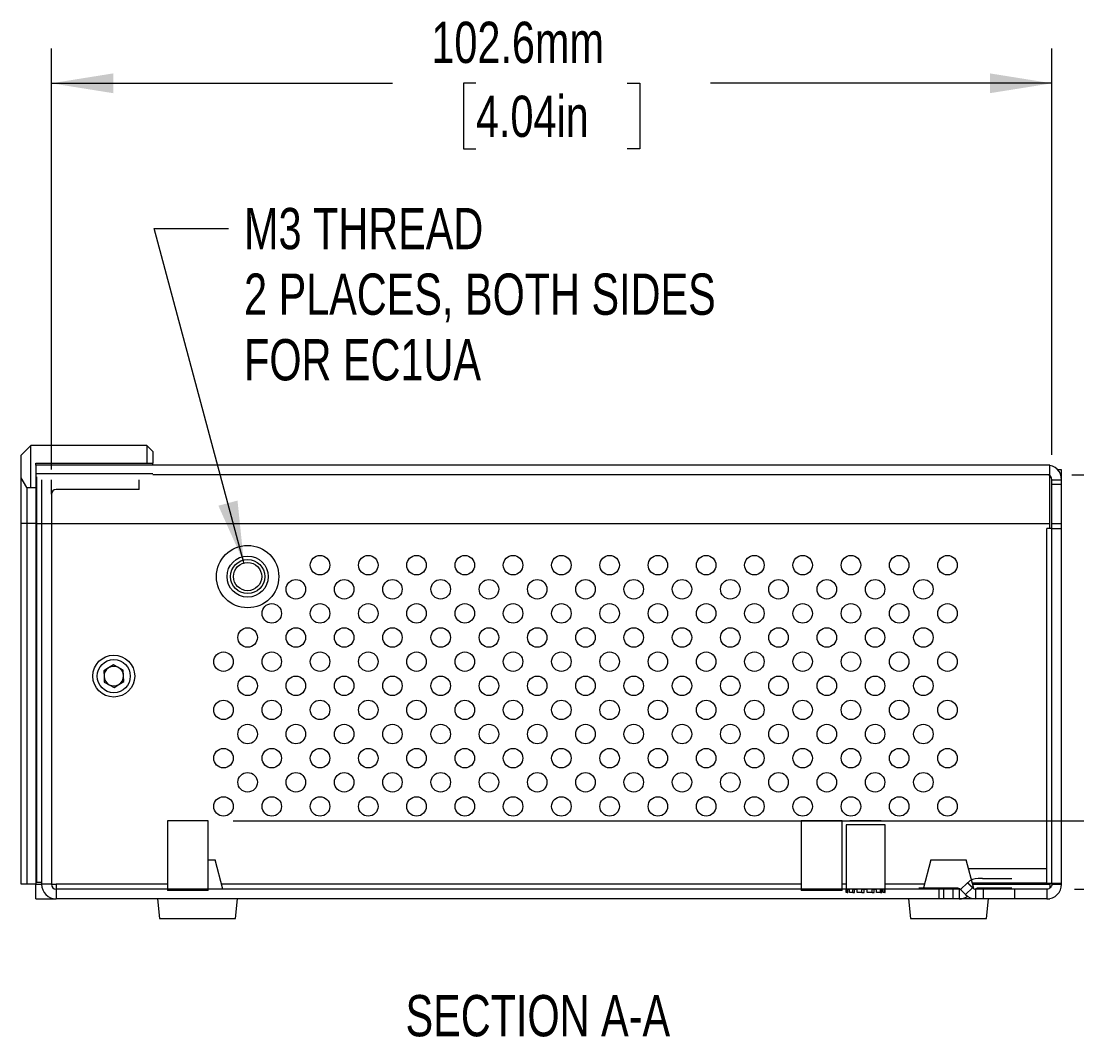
# Model space of a CAD drawing. Header units: millimetres. Extents: x 2 to 278, y 1 to 215.
# Drawn here: x 179 to 233.1, y 53.3 to 105.4 of the extents above; entities that cross this region are included whole.
import ezdxf

# ---------------------------------------------------------------- set-up
doc = ezdxf.new("R2010")
doc.units = ezdxf.units.MM
doc.styles.add('SLDTEXTSTYLE0', font='TXT', dxfattribs={"width": 0.75})
doc.dimstyles.new('SLDDIMSTYLE0', dxfattribs={"dimtxt": 2.116667, "dimasz": 3.175, "dimexe": 0, "dimexo": 0.0625, "dimgap": 0.529167, "dimtad": 0, "dimtih": 1, "dimtoh": 1, "dimdec": 1, "dimlfac": 2, "dimrnd": 1e-09, "dimzin": 12, "dimdsep": 46, "dimtxsty": 'SLDTEXTSTYLE0', "dimsah": 1, "dimcen": 0.09, "dimadec": 0, "dimazin": 3, "dimtfac": 1, "dimtdec": 1, "dimtofl": 0, "dimtmove": 0, "dimatfit": 3, "dimfxl": 1, "dimfrac": 2, "dimtolj": 1, "dimtzin": 12, "dimarcsym": 0})
doc.dimstyles.new('SLDDIMSTYLE2', dxfattribs={"dimtxt": 2.116667, "dimasz": 3.175, "dimexe": 0, "dimexo": 0.0625, "dimgap": 0.529167, "dimtad": 0, "dimtih": 1, "dimtoh": 1, "dimdec": 1, "dimlfac": 2, "dimrnd": 1e-09, "dimzin": 12, "dimdsep": 46, "dimtxsty": 'SLDTEXTSTYLE0', "dimsah": 1, "dimcen": 0, "dimadec": 0, "dimazin": 3, "dimtfac": 1, "dimtdec": 1, "dimtofl": 0, "dimtmove": 0, "dimatfit": 3, "dimfxl": 1, "dimfrac": 2, "dimtolj": 1, "dimtzin": 12, "dimarcsym": 0})
doc.dimstyles.new('SLDDIMSTYLE3', dxfattribs={"dimtxt": 2.116667, "dimasz": 3.175, "dimexe": 0, "dimexo": 0.0625, "dimgap": 0.529167, "dimtad": 0, "dimtih": 1, "dimtoh": 1, "dimdec": 1, "dimlfac": 2, "dimrnd": 1e-09, "dimzin": 12, "dimdsep": 46, "dimtxsty": 'SLDTEXTSTYLE0', "dimsah": 1, "dimcen": 0.09, "dimadec": 0, "dimazin": 3, "dimtfac": 1, "dimtdec": 1, "dimtmove": 0, "dimatfit": 0, "dimfxl": 1, "dimfrac": 2, "dimtolj": 1, "dimtzin": 12, "dimarcsym": 0})

# ---------------------------------------------------------------- blocks, each defined once
blk = doc.blocks.new('_D_4')
at = {"color": 7, "linetype": 'Continuous', "lineweight": 0}
for p, q in [((190.429, 77.574), (185.831, 94.734)), ((185.831, 94.734), (189.641, 94.734))]:
    blk.add_line(p, q, dxfattribs=at)
at = {"color": 7, "linetype": 'Continuous', "lineweight": 18}
blk.add_solid([(190.429, 77.574), (190.098, 80.773), (189.116, 80.51)], dxfattribs=at)
at = {"color": 7, "linetype": 'Continuous', "lineweight": 18, "attachment_point": 1, "style": 'SLDTEXTSTYLE0'}
for s, insert, char_height in [('M3 THREAD', (190.434, 95.78), 2.1167), ('2 PLACES, BOTH SIDES', (190.434, 92.417), 2.11667), ('FOR EC1UA', (190.434, 89.054), 2.1167)]:
    blk.add_mtext(s, dxfattribs=dict(at, insert=insert, char_height=char_height))
blk = doc.blocks.new('_D_5')
at = {"color": 7, "linetype": 'Continuous', "lineweight": 0}
for p, q in [((242.352, 82.095), (242.352, 88.445)), ((232.872, 82.095), (244.13, 82.095)), ((238.473, 73.22), (237.83, 73.22)), ((237.83, 73.22), (237.83, 69.857)), ((246.231, 73.22), (246.874, 73.22)), ((246.874, 73.22), (246.874, 69.857)), ((237.83, 69.857), (238.473, 69.857)), ((246.874, 69.857), (246.231, 69.857)), ((189.869, 64.345), (244.13, 64.345)), ((242.352, 64.345), (242.352, 57.995))]:
    blk.add_line(p, q, dxfattribs=at)
at = {"color": 7, "linetype": 'Continuous', "lineweight": 18}
for points in [[(242.352, 82.095), (242.86, 85.27), (241.844, 85.27)], [(242.352, 64.345), (241.844, 61.17), (242.86, 61.17)]]:
    blk.add_solid(points, dxfattribs=at)
at = {"color": 7, "linetype": 'Continuous', "lineweight": 18, "char_height": 2.1167, "attachment_point": 1, "style": 'SLDTEXTSTYLE0'}
for s, insert in [('35.5mm', (236.97, 76.377)), ('1.40in', (238.473, 72.585))]:
    blk.add_mtext(s, dxfattribs=dict(at, insert=insert))
blk = doc.blocks.new('_D_6')
at = {"color": 7, "linetype": 'Continuous', "lineweight": 0}
for p, q in [((232.872, 82.095), (262.13, 82.095)), ((260.352, 82.095), (260.352, 75.262)), ((256.473, 71.47), (255.83, 71.47)), ((255.83, 71.47), (255.83, 68.107)), ((264.231, 71.47), (264.874, 71.47)), ((264.874, 71.47), (264.874, 68.107)), ((255.83, 68.107), (256.473, 68.107)), ((260.352, 60.845), (260.352, 67.677)), ((264.874, 68.107), (264.231, 68.107)), ((233.022, 60.845), (241.082, 60.845)), ((243.622, 60.845), (262.13, 60.845))]:
    blk.add_line(p, q, dxfattribs=at)
at = {"color": 7, "linetype": 'Continuous', "lineweight": 18}
for points in [[(260.352, 82.095), (259.844, 78.92), (260.86, 78.92)], [(260.352, 60.845), (260.86, 64.02), (259.844, 64.02)]]:
    blk.add_solid(points, dxfattribs=at)
at = {"color": 7, "linetype": 'Continuous', "lineweight": 18, "char_height": 2.1167, "attachment_point": 1, "style": 'SLDTEXTSTYLE0'}
for s, insert in [('42.5mm', (254.97, 74.627)), ('1.67in', (256.473, 70.835))]:
    blk.add_mtext(s, dxfattribs=dict(at, insert=insert))
blk = doc.blocks.new('_D_7')
at = {"color": 7, "linetype": 'Continuous', "lineweight": 0}
for p, q in [((180.552, 82.365), (180.552, 103.951)), ((231.852, 83.115), (231.852, 103.951)), ((180.552, 102.173), (198.049, 102.173)), ((202.323, 102.173), (201.68, 102.173)), ((201.68, 102.173), (201.68, 98.809)), ((210.081, 102.173), (210.724, 102.173)), ((210.724, 102.173), (210.724, 98.809)), ((231.852, 102.173), (214.355, 102.173)), ((201.68, 98.809), (202.323, 98.809)), ((210.724, 98.809), (210.081, 98.809))]:
    blk.add_line(p, q, dxfattribs=at)
at = {"color": 7, "linetype": 'Continuous', "lineweight": 18}
for points in [[(180.552, 102.173), (183.727, 101.665), (183.727, 102.681)], [(231.852, 102.173), (228.677, 102.681), (228.677, 101.665)]]:
    blk.add_solid(points, dxfattribs=at)
at = {"color": 7, "linetype": 'Continuous', "lineweight": 18, "char_height": 2.1167, "attachment_point": 1, "style": 'SLDTEXTSTYLE0'}
for s, insert in [('102.6mm', (200.038, 105.33)), ('4.04in', (202.323, 101.538))]:
    blk.add_mtext(s, dxfattribs=dict(at, insert=insert))

msp = doc.modelspace()

# ---------------------------------------------------------------- linework, layer by layer
at = {"color": 7, "linetype": 'Continuous', "lineweight": 18}
for p, q in [((179.002, 83.095), (179.502, 83.595)), ((185.452, 83.595), (179.502, 83.595)), ((179.502, 81.445), (179.502, 83.595)), ((185.452, 83.595), (185.752, 83.295)), ((185.452, 83.595), (185.452, 82.695)), ((179.002, 81.945), (179.002, 83.095)), ((185.752, 83.295), (185.752, 82.695)), ((179.752, 82.695), (185.752, 82.695)), ((179.752, 82.595), (179.752, 82.695)), ((231.602, 82.595), (179.752, 82.595)), ((179.752, 82.595), (179.752, 81.445)), ((185.752, 82.595), (185.752, 82.695)), ((231.752, 82.595), (231.602, 82.595)), ((231.752, 82.58), (231.752, 82.595)), ((231.752, 82.095), (231.752, 82.58)), ((232.352, 82.345), (232.161, 82.345)), ((232.352, 81.845), (232.352, 82.345)), ((179.291, 81.445), (179.002, 81.945)), ((179.002, 79.595), (179.002, 81.945)), ((185.752, 82.145), (179.752, 82.145)), ((179.802, 61.195), (179.802, 81.995)), ((180.052, 81.832), (180.052, 81.095)), ((180.552, 81.095), (180.552, 81.832)), ((185.052, 81.345), (185.052, 81.845)), ((231.602, 82.095), (185.752, 82.095)), ((231.752, 82.095), (231.602, 82.095)), ((231.752, 79.595), (231.752, 82.045)), ((231.852, 61.095), (231.852, 81.845)), ((231.852, 81.845), (232.352, 81.845)), ((232.352, 61.095), (232.352, 81.845)), ((179.291, 81.445), (179.752, 81.445)), ((179.291, 81.445), (179.291, 79.595)), ((179.752, 81.445), (179.752, 79.595)), ((185.052, 81.345), (180.802, 81.345)), ((232.352, 81.595), (231.852, 81.595)), ((180.052, 81.095), (180.052, 61.095)), ((180.552, 81.095), (180.552, 61.095)), ((179.002, 61.095), (179.002, 79.595)), ((179.291, 79.595), (179.002, 79.595)), ((179.752, 79.595), (179.291, 79.595)), ((179.291, 79.595), (179.291, 61.095)), ((179.752, 79.595), (179.752, 61.095)), ((179.752, 79.595), (231.752, 79.595)), ((231.752, 79.345), (231.752, 79.595)), ((231.852, 79.595), (232.352, 79.595)), ((231.852, 79.345), (231.602, 79.345)), ((231.602, 61.895), (231.602, 79.345)), ((231.852, 79.345), (232.352, 79.345)), ((183.488, 72.195), (183.243, 72.042)), ((183.243, 72.042), (183.252, 71.754)), ((183.734, 72.347), (183.488, 72.195)), ((183.988, 72.21), (183.734, 72.347)), ((184.243, 72.074), (183.988, 72.21)), ((184.252, 71.786), (184.243, 72.074)), ((183.252, 71.754), (183.261, 71.465)), ((183.261, 71.465), (183.516, 71.329)), ((184.016, 71.345), (184.261, 71.497)), ((184.261, 71.497), (184.252, 71.786)), ((183.516, 71.329), (183.77, 71.193)), ((183.77, 71.193), (184.016, 71.345)), ((186.504, 64.345), (186.504, 60.774)), ((188.599, 64.345), (186.504, 64.345)), ((188.599, 60.774), (188.599, 64.345)), ((219.004, 64.345), (219.004, 60.774)), ((221.099, 64.345), (219.004, 64.345)), ((221.099, 60.774), (221.099, 64.345)), ((221.302, 64.15), (221.302, 60.825)), ((223.302, 64.15), (221.302, 64.15)), ((223.107, 64.345), (221.497, 64.345)), ((223.302, 60.825), (223.302, 64.15)), ((188.599, 62.345), (188.952, 62.345)), ((189.352, 60.845), (188.952, 62.345)), ((225.652, 62.345), (225.252, 60.845)), ((225.652, 62.345), (227.452, 62.345)), ((227.845, 60.87), (227.452, 62.345)), ((231.602, 61.895), (227.572, 61.895)), ((231.602, 61.645), (231.602, 61.895)), ((179.802, 61.195), (180.052, 61.195)), ((227.168, 60.822), (227.522, 61.175)), ((227.522, 61.175), (227.779, 60.918)), ((227.539, 61.175), (227.531, 61.166)), ((227.539, 61.175), (227.843, 60.871)), ((228.302, 61.395), (228.07, 61.395)), ((228.302, 61.395), (229.802, 61.395)), ((231.602, 61.145), (231.602, 61.645)), ((179.291, 61.095), (179.002, 61.095)), ((179.752, 61.095), (179.291, 61.095)), ((179.752, 60.345), (179.752, 61.095)), ((180.552, 61.095), (180.052, 61.095)), ((186.504, 61.095), (180.802, 61.095)), ((180.802, 61.095), (180.802, 60.845)), ((222.802, 60.845), (180.802, 60.845)), ((180.802, 60.845), (180.802, 60.345)), ((188.599, 60.774), (186.504, 60.774)), ((219.004, 61.095), (189.285, 61.095)), ((221.099, 60.774), (219.004, 60.774)), ((221.302, 61.095), (221.099, 61.095)), ((221.305, 60.825), (221.302, 60.825)), ((221.305, 60.675), (221.305, 60.825)), ((221.358, 60.675), (221.305, 60.675)), ((221.358, 60.675), (221.358, 60.825)), ((221.476, 60.825), (221.358, 60.825)), ((221.358, 60.675), (221.401, 60.675)), ((221.401, 60.675), (221.401, 60.825)), ((221.476, 60.675), (221.476, 60.825)), ((221.65, 60.675), (221.476, 60.675)), ((221.65, 60.675), (221.65, 60.825)), ((221.869, 60.825), (221.65, 60.825)), ((221.65, 60.675), (221.738, 60.675)), ((221.738, 60.675), (221.738, 60.825)), ((221.869, 60.675), (221.869, 60.825)), ((222.117, 60.675), (221.869, 60.675)), ((222.117, 60.675), (222.117, 60.825)), ((222.378, 60.825), (222.117, 60.825)), ((222.117, 60.675), (222.226, 60.675)), ((222.226, 60.675), (222.226, 60.825)), ((222.378, 60.675), (222.378, 60.825)), ((222.633, 60.675), (222.378, 60.675)), ((222.633, 60.675), (222.633, 60.825)), ((222.866, 60.825), (222.633, 60.825)), ((222.633, 60.675), (222.735, 60.675)), ((222.735, 60.675), (222.735, 60.825)), ((226.802, 60.845), (222.802, 60.845)), ((222.866, 60.675), (222.866, 60.825)), ((223.061, 60.675), (222.866, 60.675)), ((223.061, 60.675), (223.061, 60.825)), ((223.203, 60.825), (223.061, 60.825)), ((223.061, 60.675), (223.128, 60.675)), ((223.128, 60.675), (223.128, 60.825)), ((223.203, 60.675), (223.203, 60.825)), ((223.285, 60.675), (223.203, 60.675)), ((223.285, 60.675), (223.285, 60.825)), ((223.302, 60.825), (223.285, 60.825)), ((223.285, 60.675), (223.299, 60.675)), ((223.299, 60.675), (223.299, 60.825)), ((225.319, 61.095), (223.302, 61.095)), ((226.991, 60.895), (225.037, 60.895)), ((226.052, 60.845), (226.052, 60.345)), ((226.302, 60.845), (226.302, 60.345)), ((227.106, 60.845), (226.802, 60.845)), ((226.802, 60.795), (226.802, 60.845)), ((226.802, 60.345), (226.802, 60.795)), ((227.106, 60.845), (227.106, 60.345)), ((227.425, 60.564), (227.168, 60.822)), ((227.425, 60.564), (227.779, 60.918)), ((228.852, 61.145), (227.772, 61.145)), ((231.602, 60.845), (227.956, 60.845)), ((227.956, 60.345), (227.956, 60.845)), ((228.302, 60.895), (228.07, 60.895)), ((229.802, 60.895), (228.302, 60.895)), ((228.352, 60.345), (228.352, 60.845)), ((231.602, 61.145), (228.852, 61.145)), ((229.952, 60.345), (229.952, 60.845)), ((231.602, 61.145), (231.852, 61.145)), ((231.602, 60.845), (231.602, 60.345)), ((231.752, 61.095), (231.752, 61.145)), ((231.752, 61.095), (231.752, 60.903)), ((231.852, 61.145), (232.352, 61.145)), ((231.852, 61.095), (232.352, 61.095)), ((179.752, 60.345), (180.802, 60.345)), ((226.802, 60.345), (180.802, 60.345)), ((186.002, 60.345), (186.102, 59.345)), ((188.599, 60.346), (186.504, 60.346)), ((190.002, 59.345), (190.102, 60.345)), ((221.099, 60.346), (219.004, 60.346)), ((224.502, 60.345), (224.602, 59.345)), ((227.106, 60.345), (226.802, 60.345)), ((227.956, 60.345), (227.106, 60.345)), ((231.602, 60.345), (227.956, 60.345)), ((228.502, 59.345), (228.602, 60.345)), ((231.602, 60.345), (231.752, 60.345)), ((231.752, 60.36), (231.752, 60.345)), ((186.102, 59.345), (190.002, 59.345)), ((224.602, 59.345), (228.502, 59.345))]:
    msp.add_line(p, q, dxfattribs=at)
at = {"color": 8, "linetype": 'Continuous', "lineweight": 18}
for p, q in [((179.752, 61.095), (180.052, 61.095)), ((180.552, 61.095), (180.802, 61.095)), ((227.785, 61.095), (231.752, 61.095))]:
    msp.add_line(p, q, dxfattribs=at)
at = {"color": 7, "linetype": 'Continuous', "lineweight": 18}
for centre, radius in [((190.616, 76.874), 1.6), ((194.329, 77.461), 0.5), ((196.803, 77.461), 0.5), ((199.278, 77.461), 0.5), ((201.753, 77.461), 0.5), ((204.228, 77.461), 0.5), ((206.703, 77.461), 0.5), ((209.178, 77.461), 0.5), ((211.653, 77.461), 0.5), ((214.128, 77.461), 0.5), ((216.602, 77.461), 0.5), ((219.077, 77.461), 0.5), ((221.552, 77.461), 0.5), ((224.027, 77.461), 0.5), ((226.502, 77.461), 0.5), ((190.616, 76.874), 1.055), ((190.616, 76.874), 0.875), ((190.616, 76.874), 0.725), ((193.091, 76.224), 0.5), ((195.566, 76.224), 0.5), ((198.041, 76.224), 0.5), ((200.516, 76.224), 0.5), ((202.991, 76.224), 0.5), ((205.466, 76.224), 0.5), ((207.94, 76.224), 0.5), ((210.415, 76.224), 0.5), ((212.89, 76.224), 0.5), ((215.365, 76.224), 0.5), ((217.84, 76.224), 0.5), ((220.315, 76.224), 0.5), ((222.79, 76.224), 0.5), ((225.265, 76.224), 0.5), ((191.854, 74.987), 0.5), ((194.329, 74.987), 0.5), ((196.803, 74.987), 0.5), ((199.278, 74.987), 0.5), ((201.753, 74.987), 0.5), ((204.228, 74.987), 0.5), ((206.703, 74.987), 0.5), ((209.178, 74.987), 0.5), ((211.653, 74.987), 0.5), ((214.128, 74.987), 0.5), ((216.602, 74.987), 0.5), ((219.077, 74.987), 0.5), ((221.552, 74.987), 0.5), ((224.027, 74.987), 0.5), ((226.502, 74.987), 0.5), ((190.616, 73.749), 0.5), ((193.091, 73.749), 0.5), ((195.566, 73.749), 0.5), ((198.041, 73.749), 0.5), ((200.516, 73.749), 0.5), ((202.991, 73.749), 0.5), ((205.466, 73.749), 0.5), ((207.94, 73.749), 0.5), ((210.415, 73.749), 0.5), ((212.89, 73.749), 0.5), ((215.365, 73.749), 0.5), ((217.84, 73.749), 0.5), ((220.315, 73.749), 0.5), ((222.79, 73.749), 0.5), ((225.265, 73.749), 0.5), ((183.752, 71.77), 1.075), ((183.752, 71.77), 0.85), ((189.379, 72.512), 0.5), ((191.854, 72.512), 0.5), ((194.329, 72.512), 0.5), ((196.803, 72.512), 0.5), ((199.278, 72.512), 0.5), ((201.753, 72.512), 0.5), ((204.228, 72.512), 0.5), ((206.703, 72.512), 0.5), ((209.178, 72.512), 0.5), ((211.653, 72.512), 0.5), ((214.128, 72.512), 0.5), ((216.602, 72.512), 0.5), ((219.077, 72.512), 0.5), ((221.552, 72.512), 0.5), ((224.027, 72.512), 0.5), ((226.502, 72.512), 0.5), ((190.616, 71.274), 0.5), ((193.091, 71.274), 0.5), ((195.566, 71.274), 0.5), ((198.041, 71.274), 0.5), ((200.516, 71.274), 0.5), ((202.991, 71.274), 0.5), ((205.466, 71.274), 0.5), ((207.94, 71.274), 0.5), ((210.415, 71.274), 0.5), ((212.89, 71.274), 0.5), ((215.365, 71.274), 0.5), ((217.84, 71.274), 0.5), ((220.315, 71.274), 0.5), ((222.79, 71.274), 0.5), ((225.265, 71.274), 0.5), ((189.379, 70.037), 0.5), ((191.854, 70.037), 0.5), ((194.329, 70.037), 0.5), ((196.803, 70.037), 0.5), ((199.278, 70.037), 0.5), ((201.753, 70.037), 0.5), ((204.228, 70.037), 0.5), ((206.703, 70.037), 0.5), ((209.178, 70.037), 0.5), ((211.653, 70.037), 0.5), ((214.128, 70.037), 0.5), ((216.602, 70.037), 0.5), ((219.077, 70.037), 0.5), ((221.552, 70.037), 0.5), ((224.027, 70.037), 0.5), ((226.502, 70.037), 0.5), ((190.616, 68.799), 0.5), ((193.091, 68.799), 0.5), ((195.566, 68.799), 0.5), ((198.041, 68.799), 0.5), ((200.516, 68.799), 0.5), ((202.991, 68.799), 0.5), ((205.466, 68.799), 0.5), ((207.94, 68.799), 0.5), ((210.415, 68.799), 0.5), ((212.89, 68.799), 0.5), ((215.365, 68.799), 0.5), ((217.84, 68.799), 0.5), ((220.315, 68.799), 0.5), ((222.79, 68.799), 0.5), ((225.265, 68.799), 0.5), ((189.379, 67.562), 0.5), ((191.854, 67.562), 0.5), ((194.329, 67.562), 0.5), ((196.803, 67.562), 0.5), ((199.278, 67.562), 0.5), ((201.753, 67.562), 0.5), ((204.228, 67.562), 0.5), ((206.703, 67.562), 0.5), ((209.178, 67.562), 0.5), ((211.653, 67.562), 0.5), ((214.128, 67.562), 0.5), ((216.602, 67.562), 0.5), ((219.077, 67.562), 0.5), ((221.552, 67.562), 0.5), ((224.027, 67.562), 0.5), ((226.502, 67.562), 0.5), ((190.616, 66.325), 0.5), ((193.091, 66.325), 0.5), ((195.566, 66.325), 0.5), ((198.041, 66.325), 0.5), ((200.516, 66.325), 0.5), ((202.991, 66.325), 0.5), ((205.466, 66.325), 0.5), ((207.94, 66.325), 0.5), ((210.415, 66.325), 0.5), ((212.89, 66.325), 0.5), ((215.365, 66.325), 0.5), ((217.84, 66.325), 0.5), ((220.315, 66.325), 0.5), ((222.79, 66.325), 0.5), ((225.265, 66.325), 0.5), ((189.379, 65.087), 0.5), ((191.854, 65.087), 0.5), ((194.329, 65.087), 0.5), ((196.803, 65.087), 0.5), ((199.278, 65.087), 0.5), ((201.753, 65.087), 0.5), ((204.228, 65.087), 0.5), ((206.703, 65.087), 0.5), ((209.178, 65.087), 0.5), ((211.653, 65.087), 0.5), ((214.128, 65.087), 0.5), ((216.602, 65.087), 0.5), ((219.077, 65.087), 0.5), ((221.552, 65.087), 0.5), ((224.027, 65.087), 0.5), ((226.502, 65.087), 0.5)]:
    msp.add_circle(centre, radius, dxfattribs=at)
for centre, radius, start, end in [((231.602, 81.845), 0.75, 0, 90), ((231.602, 81.845), 0.25, 0, 90), ((180.802, 81.095), 0.25, 90, 180), ((183.752, 71.77), 0.5, 121.8205, 181.8205), ((183.752, 71.77), 0.5, 61.8205, 121.8205), ((183.752, 71.77), 0.5, 1.8205, 61.8205), ((183.752, 71.77), 0.5, 181.8205, 241.8205), ((183.752, 71.77), 0.5, 301.8205, 1.8205), ((183.752, 71.77), 0.5, 241.8205, 301.8205), ((228.07, 60.645), 0.75, 90, 135), ((180.802, 61.095), 0.75, 180, 270), ((180.802, 61.095), 0.25, 180, 270), ((226.991, 60.645), 0.25, 45, 90), ((227.106, 61.095), 0.25, 270, 296.7087), ((227.956, 61.095), 0.25, 225, 270), ((228.07, 60.645), 0.25, 90, 126.8699), ((231.602, 61.095), 0.75, 270, 0), ((227.106, 61.095), 0.75, 270, 304.5136), ((227.956, 61.095), 0.75, 225, 270)]:
    msp.add_arc(centre, radius, start, end, dxfattribs=at)
msp.add_open_spline([(231.852, 61.095), (231.852, 61.062), (231.845, 61.029), (231.821, 60.969), (231.802, 60.941), (231.756, 60.895), (231.728, 60.876), (231.667, 60.851), (231.635, 60.845), (231.602, 60.845)], degree=3, knots=[0, 0, 0, 0, 0.25, 0.25, 0.5, 0.5, 0.75, 0.75, 1, 1, 1, 1], dxfattribs=at)

# ---------------------------------------------------------------- texts
at = {"color": 7, "linetype": 'Continuous', "lineweight": 0, "insert": (205.496, 55.415), "char_height": 2.11667, "attachment_point": 2, "style": 'SLDTEXTSTYLE0'}
msp.add_mtext('SECTION A-A', dxfattribs=at)

# ---------------------------------------------------------------- dimensions: what is measured, and where the dimension line sits
at = {"color": 7, "linetype": 'Continuous', "lineweight": 18}
dim = msp.add_linear_dim(base=(231.852, 102.173), p1=(180.552, 81.095), p2=(231.852, 81.845), dimstyle='SLDDIMSTYLE0', dxfattribs=at)
dim.commit()
dim.dimension.update_dxf_attribs({"geometry": '_D_7', "text_midpoint": (206.202, 102.173), "dimtype": 160})
dim = msp.add_diameter_dim_2p(p1=(190.804, 76.174), p2=(190.429, 77.574), text='M3 THREAD\\P2 PLACES, BOTH SIDES\\PFOR EC1UA', dimstyle='SLDDIMSTYLE2', override={"dimpost": '<>'}, dxfattribs=at)
dim.commit()
dim.dimension.update_dxf_attribs({"geometry": '_D_4', "text_midpoint": (205.051, 94.734), "dimtype": 163})
for base, p1, dimstyle, picture, middle in [((242.352, 82.095), (188.599, 64.345), 'SLDDIMSTYLE3', '_D_5', (242.352, 73.22)), ((260.352, 82.095), (231.752, 60.845), 'SLDDIMSTYLE0', '_D_6', (260.352, 71.47))]:
    dim = msp.add_linear_dim(base=base, p1=p1, p2=(231.602, 82.095), angle=90, dimstyle=dimstyle, dxfattribs=at)
    dim.commit()
    dim.dimension.update_dxf_attribs({"geometry": picture, "text_midpoint": middle, "dimtype": 160})

doc.saveas('drawing.dxf')
